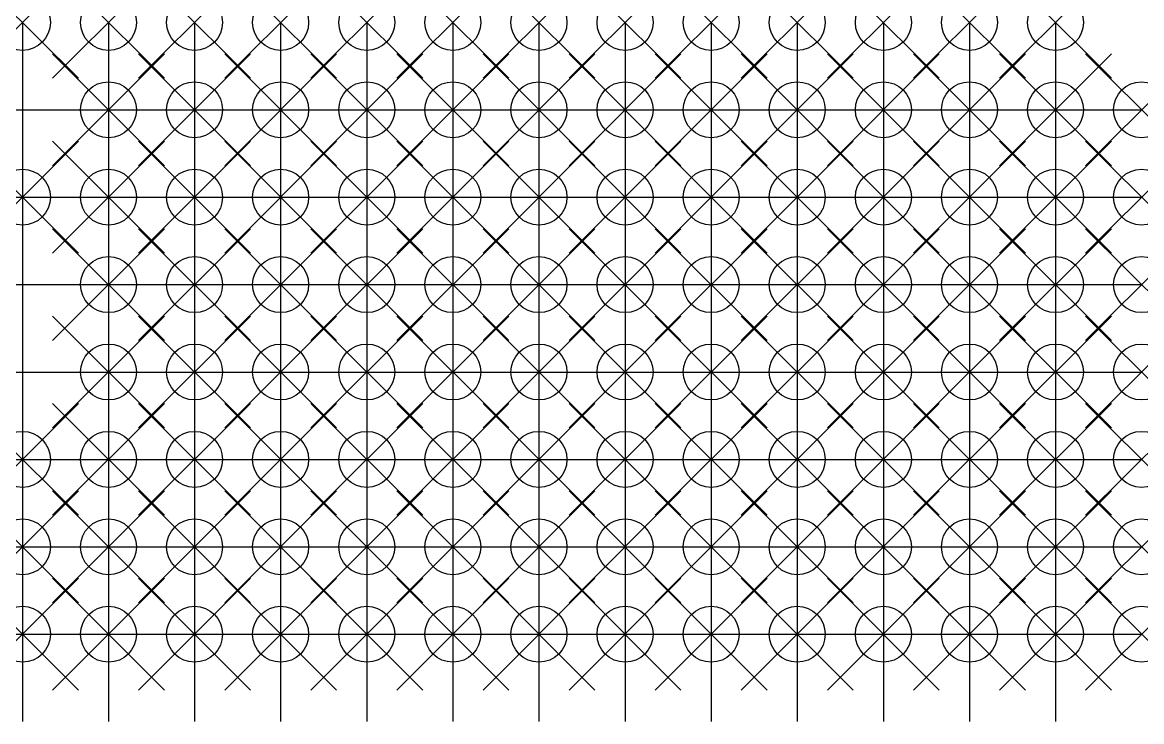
# Model space of a CAD drawing. Header units: inches. Extents: x 0 to 40, y 0 to 25.
# Drawn here: x 20 to 40, y 12.5 to 25 of the extents above; entities that cross this region are included whole.
import ezdxf

# ---------------------------------------------------------------- set-up
doc = ezdxf.new("R2010")
doc.units = ezdxf.units.IN
doc.header["$MEASUREMENT"] = 0
doc.header["$PDMODE"] = 35
for name, color, linetype in [('MF_bars', 21, 'Continuous'), ('NF_Glassload', 150, 'Continuous'), ('NF_RestraintsXYZ', 70, 'Continuous'), ('NF_Windload_09', 40, 'Continuous'), ('NF_Windload_10', 40, 'Continuous'), ('NF_Windload_11', 40, 'Continuous'), ('NF_Windload_12', 40, 'Continuous'), ('NF_Windload_13', 40, 'Continuous'), ('NF_Windload_14', 40, 'Continuous'), ('NF_Windload_15', 40, 'Continuous')]:
    doc.layers.add(name, color=color, linetype=linetype)

msp = doc.modelspace()

# ---------------------------------------------------------------- linework, layer by layer
for p, q in [((20, 25), (20, 23.438)), ((20, 25, -0.3), (20, 23.438, -0.3)), ((21.538, 25), (21.538, 23.438)), ((21.538, 25, -0.3), (21.538, 23.438, -0.3)), ((23.077, 25), (23.077, 23.438)), ((23.077, 25, -0.3), (23.077, 23.438, -0.3)), ((24.615, 25), (24.615, 23.438)), ((24.615, 25, -0.3), (24.615, 23.438, -0.3)), ((26.154, 25), (26.154, 23.438)), ((26.154, 25, -0.3), (26.154, 23.438, -0.3)), ((27.692, 25), (27.692, 23.438)), ((27.692, 25, -0.3), (27.692, 23.438, -0.3)), ((29.231, 25), (29.231, 23.438)), ((29.231, 25, -0.3), (29.231, 23.438, -0.3)), ((30.769, 25), (30.769, 23.438)), ((30.769, 25, -0.3), (30.769, 23.438, -0.3)), ((32.308, 25), (32.308, 23.438)), ((32.308, 25, -0.3), (32.308, 23.438, -0.3)), ((33.846, 25), (33.846, 23.438)), ((33.846, 25, -0.3), (33.846, 23.438, -0.3)), ((35.385, 25), (35.385, 23.438)), ((35.385, 25, -0.3), (35.385, 23.438, -0.3)), ((36.923, 25), (36.923, 23.438)), ((36.923, 25, -0.3), (36.923, 23.438, -0.3)), ((38.462, 25), (38.462, 23.438)), ((38.462, 25, -0.3), (38.462, 23.438, -0.3)), ((18.462, 23.438), (20, 23.438)), ((20, 23.438), (20, 21.875)), ((20, 23.438), (21.538, 23.438)), ((20, 23.438, -0.3), (20, 21.875, -0.3)), ((20, 23.438), (20, 23.438, -0.3)), ((21.538, 23.438), (21.538, 21.875)), ((21.538, 23.438), (23.077, 23.438)), ((21.538, 23.438, -0.3), (21.538, 21.875, -0.3)), ((21.538, 23.438), (21.538, 23.438, -0.3)), ((23.077, 23.438), (23.077, 21.875)), ((23.077, 23.438), (24.615, 23.438)), ((23.077, 23.438, -0.3), (23.077, 21.875, -0.3)), ((23.077, 23.438), (23.077, 23.438, -0.3)), ((24.615, 23.438), (24.615, 21.875)), ((24.615, 23.438), (26.154, 23.438)), ((24.615, 23.438, -0.3), (24.615, 21.875, -0.3)), ((24.615, 23.438), (24.615, 23.438, -0.3)), ((26.154, 23.438), (26.154, 21.875)), ((26.154, 23.438), (27.692, 23.438)), ((26.154, 23.438, -0.3), (26.154, 21.875, -0.3)), ((26.154, 23.438), (26.154, 23.438, -0.3)), ((27.692, 23.438), (27.692, 21.875)), ((27.692, 23.438), (29.231, 23.438)), ((27.692, 23.438, -0.3), (27.692, 21.875, -0.3)), ((27.692, 23.438), (27.692, 23.438, -0.3)), ((29.231, 23.438), (29.231, 21.875)), ((29.231, 23.438), (30.769, 23.438)), ((29.231, 23.438, -0.3), (29.231, 21.875, -0.3)), ((29.231, 23.438), (29.231, 23.438, -0.3)), ((30.769, 23.438), (30.769, 21.875)), ((30.769, 23.438), (32.308, 23.438)), ((30.769, 23.438, -0.3), (30.769, 21.875, -0.3)), ((30.769, 23.438), (30.769, 23.438, -0.3)), ((32.308, 23.438), (32.308, 21.875)), ((32.308, 23.438), (33.846, 23.438)), ((32.308, 23.438, -0.3), (32.308, 21.875, -0.3)), ((32.308, 23.438), (32.308, 23.438, -0.3)), ((33.846, 23.438), (33.846, 21.875)), ((33.846, 23.438), (35.385, 23.438)), ((33.846, 23.438, -0.3), (33.846, 21.875, -0.3)), ((33.846, 23.438), (33.846, 23.438, -0.3)), ((35.385, 23.438), (35.385, 21.875)), ((35.385, 23.438), (36.923, 23.438)), ((35.385, 23.438, -0.3), (35.385, 21.875, -0.3)), ((35.385, 23.438), (35.385, 23.438, -0.3)), ((36.923, 23.438), (36.923, 21.875)), ((36.923, 23.438), (38.462, 23.438)), ((36.923, 23.438, -0.3), (36.923, 21.875, -0.3)), ((36.923, 23.438), (36.923, 23.438, -0.3)), ((38.462, 23.438), (38.462, 21.875)), ((38.462, 23.438), (40, 23.438)), ((38.462, 23.438, -0.3), (38.462, 21.875, -0.3)), ((38.462, 23.438), (38.462, 23.438, -0.3)), ((18.462, 21.875), (20, 21.875)), ((20, 21.875), (20, 20.312)), ((20, 21.875), (21.538, 21.875)), ((20, 21.875, -0.3), (20, 20.312, -0.3)), ((20, 21.875), (20, 21.875, -0.3)), ((21.538, 21.875), (21.538, 20.312)), ((21.538, 21.875), (23.077, 21.875)), ((21.538, 21.875, -0.3), (21.538, 20.312, -0.3)), ((21.538, 21.875), (21.538, 21.875, -0.3)), ((23.077, 21.875), (23.077, 20.312)), ((23.077, 21.875), (24.615, 21.875)), ((23.077, 21.875, -0.3), (23.077, 20.312, -0.3)), ((23.077, 21.875), (23.077, 21.875, -0.3)), ((24.615, 21.875), (24.615, 20.312)), ((24.615, 21.875), (26.154, 21.875)), ((24.615, 21.875, -0.3), (24.615, 20.312, -0.3)), ((24.615, 21.875), (24.615, 21.875, -0.3)), ((26.154, 21.875), (26.154, 20.312)), ((26.154, 21.875), (27.692, 21.875)), ((26.154, 21.875, -0.3), (26.154, 20.312, -0.3)), ((26.154, 21.875), (26.154, 21.875, -0.3)), ((27.692, 21.875), (27.692, 20.312)), ((27.692, 21.875), (29.231, 21.875)), ((27.692, 21.875, -0.3), (27.692, 20.312, -0.3)), ((27.692, 21.875), (27.692, 21.875, -0.3)), ((29.231, 21.875), (29.231, 20.312)), ((29.231, 21.875), (30.769, 21.875)), ((29.231, 21.875, -0.3), (29.231, 20.312, -0.3)), ((29.231, 21.875), (29.231, 21.875, -0.3)), ((30.769, 21.875), (30.769, 20.312)), ((30.769, 21.875), (32.308, 21.875)), ((30.769, 21.875, -0.3), (30.769, 20.312, -0.3)), ((30.769, 21.875), (30.769, 21.875, -0.3)), ((32.308, 21.875), (32.308, 20.312)), ((32.308, 21.875), (33.846, 21.875)), ((32.308, 21.875, -0.3), (32.308, 20.312, -0.3)), ((32.308, 21.875), (32.308, 21.875, -0.3)), ((33.846, 21.875), (33.846, 20.312)), ((33.846, 21.875), (35.385, 21.875)), ((33.846, 21.875, -0.3), (33.846, 20.312, -0.3)), ((33.846, 21.875), (33.846, 21.875, -0.3)), ((35.385, 21.875), (35.385, 20.312)), ((35.385, 21.875), (36.923, 21.875)), ((35.385, 21.875, -0.3), (35.385, 20.312, -0.3)), ((35.385, 21.875), (35.385, 21.875, -0.3)), ((36.923, 21.875), (36.923, 20.312)), ((36.923, 21.875), (38.462, 21.875)), ((36.923, 21.875, -0.3), (36.923, 20.312, -0.3)), ((36.923, 21.875), (36.923, 21.875, -0.3)), ((38.462, 21.875), (38.462, 20.312)), ((38.462, 21.875), (40, 21.875)), ((38.462, 21.875, -0.3), (38.462, 20.312, -0.3)), ((38.462, 21.875), (38.462, 21.875, -0.3)), ((18.462, 20.312), (20, 20.312)), ((20, 20.312), (20, 20.312, -0.3)), ((20, 20.312), (20, 18.75)), ((20, 20.312), (21.538, 20.312)), ((20, 20.312, -0.3), (20, 18.75, -0.3)), ((21.538, 20.312), (21.538, 20.312, -0.3)), ((21.538, 20.312), (21.538, 18.75)), ((21.538, 20.312), (23.077, 20.312)), ((21.538, 20.312, -0.3), (21.538, 18.75, -0.3)), ((23.077, 20.312), (23.077, 20.312, -0.3)), ((23.077, 20.312), (23.077, 18.75)), ((23.077, 20.312), (24.615, 20.312)), ((23.077, 20.312, -0.3), (23.077, 18.75, -0.3)), ((24.615, 20.312), (24.615, 20.312, -0.3)), ((24.615, 20.312), (24.615, 18.75)), ((24.615, 20.312), (26.154, 20.312)), ((24.615, 20.312, -0.3), (24.615, 18.75, -0.3)), ((26.154, 20.312), (26.154, 20.312, -0.3)), ((26.154, 20.312), (26.154, 18.75)), ((26.154, 20.312), (27.692, 20.312)), ((26.154, 20.312, -0.3), (26.154, 18.75, -0.3)), ((27.692, 20.312), (27.692, 20.312, -0.3)), ((27.692, 20.312), (27.692, 18.75)), ((27.692, 20.312), (29.231, 20.312)), ((27.692, 20.312, -0.3), (27.692, 18.75, -0.3)), ((29.231, 20.312), (29.231, 20.312, -0.3)), ((29.231, 20.312), (29.231, 18.75)), ((29.231, 20.312), (30.769, 20.312)), ((29.231, 20.312, -0.3), (29.231, 18.75, -0.3)), ((30.769, 20.312), (30.769, 20.312, -0.3)), ((30.769, 20.312), (30.769, 18.75)), ((30.769, 20.312), (32.308, 20.312)), ((30.769, 20.312, -0.3), (30.769, 18.75, -0.3)), ((32.308, 20.312), (32.308, 20.312, -0.3)), ((32.308, 20.312), (32.308, 18.75)), ((32.308, 20.312), (33.846, 20.312)), ((32.308, 20.312, -0.3), (32.308, 18.75, -0.3)), ((33.846, 20.312), (33.846, 20.312, -0.3)), ((33.846, 20.312), (33.846, 18.75)), ((33.846, 20.312), (35.385, 20.312)), ((33.846, 20.312, -0.3), (33.846, 18.75, -0.3)), ((35.385, 20.312), (35.385, 20.312, -0.3)), ((35.385, 20.312), (35.385, 18.75)), ((35.385, 20.312), (36.923, 20.312)), ((35.385, 20.312, -0.3), (35.385, 18.75, -0.3)), ((36.923, 20.312), (36.923, 20.312, -0.3)), ((36.923, 20.312), (36.923, 18.75)), ((36.923, 20.312), (38.462, 20.312)), ((36.923, 20.312, -0.3), (36.923, 18.75, -0.3)), ((38.462, 20.312), (38.462, 20.312, -0.3)), ((38.462, 20.312), (38.462, 18.75)), ((38.462, 20.312), (40, 20.312)), ((38.462, 20.312, -0.3), (38.462, 18.75, -0.3)), ((18.462, 18.75), (20, 18.75)), ((20, 18.75), (20, 17.188)), ((20, 18.75), (21.538, 18.75)), ((20, 18.75, -0.3), (20, 17.188, -0.3)), ((20, 18.75), (20, 18.75, -0.3)), ((21.538, 18.75), (21.538, 17.188)), ((21.538, 18.75), (23.077, 18.75)), ((21.538, 18.75, -0.3), (21.538, 17.188, -0.3)), ((21.538, 18.75), (21.538, 18.75, -0.3)), ((23.077, 18.75), (23.077, 17.188)), ((23.077, 18.75), (24.615, 18.75)), ((23.077, 18.75, -0.3), (23.077, 17.188, -0.3)), ((23.077, 18.75), (23.077, 18.75, -0.3)), ((24.615, 18.75), (24.615, 17.188)), ((24.615, 18.75), (26.154, 18.75)), ((24.615, 18.75, -0.3), (24.615, 17.188, -0.3)), ((24.615, 18.75), (24.615, 18.75, -0.3)), ((26.154, 18.75), (26.154, 17.188)), ((26.154, 18.75), (27.692, 18.75)), ((26.154, 18.75, -0.3), (26.154, 17.188, -0.3)), ((26.154, 18.75), (26.154, 18.75, -0.3)), ((27.692, 18.75), (27.692, 17.188)), ((27.692, 18.75), (29.231, 18.75)), ((27.692, 18.75, -0.3), (27.692, 17.188, -0.3)), ((27.692, 18.75), (27.692, 18.75, -0.3)), ((29.231, 18.75), (29.231, 17.188)), ((29.231, 18.75), (30.769, 18.75)), ((29.231, 18.75, -0.3), (29.231, 17.188, -0.3)), ((29.231, 18.75), (29.231, 18.75, -0.3)), ((30.769, 18.75), (30.769, 17.188)), ((30.769, 18.75), (32.308, 18.75)), ((30.769, 18.75, -0.3), (30.769, 17.188, -0.3)), ((30.769, 18.75), (30.769, 18.75, -0.3)), ((32.308, 18.75), (32.308, 17.188)), ((32.308, 18.75), (33.846, 18.75)), ((32.308, 18.75, -0.3), (32.308, 17.188, -0.3)), ((32.308, 18.75), (32.308, 18.75, -0.3)), ((33.846, 18.75), (33.846, 17.188)), ((33.846, 18.75), (35.385, 18.75)), ((33.846, 18.75, -0.3), (33.846, 17.188, -0.3)), ((33.846, 18.75), (33.846, 18.75, -0.3)), ((35.385, 18.75), (35.385, 17.188)), ((35.385, 18.75), (36.923, 18.75)), ((35.385, 18.75, -0.3), (35.385, 17.188, -0.3)), ((35.385, 18.75), (35.385, 18.75, -0.3)), ((36.923, 18.75), (36.923, 17.188)), ((36.923, 18.75), (38.462, 18.75)), ((36.923, 18.75, -0.3), (36.923, 17.188, -0.3)), ((36.923, 18.75), (36.923, 18.75, -0.3)), ((38.462, 18.75), (38.462, 17.188)), ((38.462, 18.75), (40, 18.75)), ((38.462, 18.75, -0.3), (38.462, 17.188, -0.3)), ((38.462, 18.75), (38.462, 18.75, -0.3)), ((18.462, 17.188), (20, 17.188)), ((20, 17.188), (20, 15.625)), ((20, 17.188), (21.538, 17.188)), ((20, 17.188, -0.3), (20, 15.625, -0.3)), ((20, 17.188), (20, 17.188, -0.3)), ((21.538, 17.188), (21.538, 15.625)), ((21.538, 17.188), (23.077, 17.188)), ((21.538, 17.188, -0.3), (21.538, 15.625, -0.3)), ((21.538, 17.188), (21.538, 17.188, -0.3)), ((23.077, 17.188), (23.077, 15.625)), ((23.077, 17.188), (24.615, 17.188)), ((23.077, 17.188, -0.3), (23.077, 15.625, -0.3)), ((23.077, 17.188), (23.077, 17.188, -0.3)), ((24.615, 17.188), (24.615, 15.625)), ((24.615, 17.188), (26.154, 17.188)), ((24.615, 17.188, -0.3), (24.615, 15.625, -0.3)), ((24.615, 17.188), (24.615, 17.188, -0.3)), ((26.154, 17.188), (26.154, 15.625)), ((26.154, 17.188), (27.692, 17.188)), ((26.154, 17.188, -0.3), (26.154, 15.625, -0.3)), ((26.154, 17.188), (26.154, 17.188, -0.3)), ((27.692, 17.188), (27.692, 15.625)), ((27.692, 17.188), (29.231, 17.188)), ((27.692, 17.188, -0.3), (27.692, 15.625, -0.3)), ((27.692, 17.188), (27.692, 17.188, -0.3)), ((29.231, 17.188), (29.231, 15.625)), ((29.231, 17.188), (30.769, 17.188)), ((29.231, 17.188, -0.3), (29.231, 15.625, -0.3)), ((29.231, 17.188), (29.231, 17.188, -0.3)), ((30.769, 17.188), (30.769, 15.625)), ((30.769, 17.188), (32.308, 17.188)), ((30.769, 17.188, -0.3), (30.769, 15.625, -0.3)), ((30.769, 17.188), (30.769, 17.188, -0.3)), ((32.308, 17.188), (32.308, 15.625)), ((32.308, 17.188), (33.846, 17.188)), ((32.308, 17.188, -0.3), (32.308, 15.625, -0.3)), ((32.308, 17.188), (32.308, 17.188, -0.3)), ((33.846, 17.188), (33.846, 15.625)), ((33.846, 17.188), (35.385, 17.188)), ((33.846, 17.188, -0.3), (33.846, 15.625, -0.3)), ((33.846, 17.188), (33.846, 17.188, -0.3)), ((35.385, 17.188), (35.385, 15.625)), ((35.385, 17.188), (36.923, 17.188)), ((35.385, 17.188, -0.3), (35.385, 15.625, -0.3)), ((35.385, 17.188), (35.385, 17.188, -0.3)), ((36.923, 17.188), (36.923, 15.625)), ((36.923, 17.188), (38.462, 17.188)), ((36.923, 17.188, -0.3), (36.923, 15.625, -0.3)), ((36.923, 17.188), (36.923, 17.188, -0.3)), ((38.462, 17.188), (38.462, 15.625)), ((38.462, 17.188), (40, 17.188)), ((38.462, 17.188, -0.3), (38.462, 15.625, -0.3)), ((38.462, 17.188), (38.462, 17.188, -0.3)), ((18.462, 15.625), (20, 15.625)), ((20, 15.625), (20, 14.062)), ((20, 15.625), (21.538, 15.625)), ((20, 15.625, -0.3), (20, 14.062, -0.3)), ((20, 15.625), (20, 15.625, -0.3)), ((21.538, 15.625), (21.538, 14.062)), ((21.538, 15.625), (23.077, 15.625)), ((21.538, 15.625, -0.3), (21.538, 14.062, -0.3)), ((21.538, 15.625), (21.538, 15.625, -0.3)), ((23.077, 15.625), (23.077, 14.062)), ((23.077, 15.625), (24.615, 15.625)), ((23.077, 15.625, -0.3), (23.077, 14.062, -0.3)), ((23.077, 15.625), (23.077, 15.625, -0.3)), ((24.615, 15.625), (24.615, 14.062)), ((24.615, 15.625), (26.154, 15.625)), ((24.615, 15.625, -0.3), (24.615, 14.062, -0.3)), ((24.615, 15.625), (24.615, 15.625, -0.3)), ((26.154, 15.625), (26.154, 14.062)), ((26.154, 15.625), (27.692, 15.625)), ((26.154, 15.625, -0.3), (26.154, 14.062, -0.3)), ((26.154, 15.625), (26.154, 15.625, -0.3)), ((27.692, 15.625), (27.692, 14.062)), ((27.692, 15.625), (29.231, 15.625)), ((27.692, 15.625, -0.3), (27.692, 14.062, -0.3)), ((27.692, 15.625), (27.692, 15.625, -0.3)), ((29.231, 15.625), (29.231, 14.062)), ((29.231, 15.625), (30.769, 15.625)), ((29.231, 15.625, -0.3), (29.231, 14.062, -0.3)), ((29.231, 15.625), (29.231, 15.625, -0.3)), ((30.769, 15.625), (30.769, 14.062)), ((30.769, 15.625), (32.308, 15.625)), ((30.769, 15.625, -0.3), (30.769, 14.062, -0.3)), ((30.769, 15.625), (30.769, 15.625, -0.3)), ((32.308, 15.625), (32.308, 14.062)), ((32.308, 15.625), (33.846, 15.625)), ((32.308, 15.625, -0.3), (32.308, 14.062, -0.3)), ((32.308, 15.625), (32.308, 15.625, -0.3)), ((33.846, 15.625), (33.846, 14.062)), ((33.846, 15.625), (35.385, 15.625)), ((33.846, 15.625, -0.3), (33.846, 14.062, -0.3)), ((33.846, 15.625), (33.846, 15.625, -0.3)), ((35.385, 15.625), (35.385, 14.062)), ((35.385, 15.625), (36.923, 15.625)), ((35.385, 15.625, -0.3), (35.385, 14.062, -0.3)), ((35.385, 15.625), (35.385, 15.625, -0.3)), ((36.923, 15.625), (36.923, 14.062)), ((36.923, 15.625), (38.462, 15.625)), ((36.923, 15.625, -0.3), (36.923, 14.062, -0.3)), ((36.923, 15.625), (36.923, 15.625, -0.3)), ((38.462, 15.625), (38.462, 14.062)), ((38.462, 15.625), (40, 15.625)), ((38.462, 15.625, -0.3), (38.462, 14.062, -0.3)), ((38.462, 15.625), (38.462, 15.625, -0.3)), ((18.462, 14.062), (20, 14.062)), ((20, 14.062), (20, 14.062, -0.3)), ((20, 14.062), (20, 12.5)), ((20, 14.062), (21.538, 14.062)), ((20, 14.062, -0.3), (20, 12.5, -0.3)), ((21.538, 14.062), (21.538, 14.062, -0.3)), ((21.538, 14.062), (21.538, 12.5)), ((21.538, 14.062), (23.077, 14.062)), ((21.538, 14.062, -0.3), (21.538, 12.5, -0.3)), ((23.077, 14.062), (23.077, 14.062, -0.3)), ((23.077, 14.062), (23.077, 12.5)), ((23.077, 14.062), (24.615, 14.062)), ((23.077, 14.062, -0.3), (23.077, 12.5, -0.3)), ((24.615, 14.062), (24.615, 14.062, -0.3)), ((24.615, 14.062), (24.615, 12.5)), ((24.615, 14.062), (26.154, 14.062)), ((24.615, 14.062, -0.3), (24.615, 12.5, -0.3)), ((26.154, 14.062), (26.154, 14.062, -0.3)), ((26.154, 14.062), (26.154, 12.5)), ((26.154, 14.062), (27.692, 14.062)), ((26.154, 14.062, -0.3), (26.154, 12.5, -0.3)), ((27.692, 14.062), (27.692, 14.062, -0.3)), ((27.692, 14.062), (27.692, 12.5)), ((27.692, 14.062), (29.231, 14.062)), ((27.692, 14.062, -0.3), (27.692, 12.5, -0.3)), ((29.231, 14.062), (29.231, 14.062, -0.3)), ((29.231, 14.062), (29.231, 12.5)), ((29.231, 14.062), (30.769, 14.062)), ((29.231, 14.062, -0.3), (29.231, 12.5, -0.3)), ((30.769, 14.062), (30.769, 14.062, -0.3)), ((30.769, 14.062), (30.769, 12.5)), ((30.769, 14.062), (32.308, 14.062)), ((30.769, 14.062, -0.3), (30.769, 12.5, -0.3)), ((32.308, 14.062), (32.308, 14.062, -0.3)), ((32.308, 14.062), (32.308, 12.5)), ((32.308, 14.062), (33.846, 14.062)), ((32.308, 14.062, -0.3), (32.308, 12.5, -0.3)), ((33.846, 14.062), (33.846, 14.062, -0.3)), ((33.846, 14.062), (33.846, 12.5)), ((33.846, 14.062), (35.385, 14.062)), ((33.846, 14.062, -0.3), (33.846, 12.5, -0.3)), ((35.385, 14.062), (35.385, 14.062, -0.3)), ((35.385, 14.062), (35.385, 12.5)), ((35.385, 14.062), (36.923, 14.062)), ((35.385, 14.062, -0.3), (35.385, 12.5, -0.3)), ((36.923, 14.062), (36.923, 14.062, -0.3)), ((36.923, 14.062), (36.923, 12.5)), ((36.923, 14.062), (38.462, 14.062)), ((36.923, 14.062, -0.3), (36.923, 12.5, -0.3)), ((38.462, 14.062), (38.462, 14.062, -0.3)), ((38.462, 14.062), (38.462, 12.5)), ((38.462, 14.062), (40, 14.062)), ((38.462, 14.062, -0.3), (38.462, 12.5, -0.3)), ((20, 12.5), (20, 12.5, -0.3)), ((21.538, 12.5), (21.538, 12.5, -0.3)), ((23.077, 12.5), (23.077, 12.5, -0.3)), ((24.615, 12.5), (24.615, 12.5, -0.3)), ((26.154, 12.5), (26.154, 12.5, -0.3)), ((27.692, 12.5), (27.692, 12.5, -0.3)), ((29.231, 12.5), (29.231, 12.5, -0.3)), ((30.769, 12.5), (30.769, 12.5, -0.3)), ((32.308, 12.5), (32.308, 12.5, -0.3)), ((33.846, 12.5), (33.846, 12.5, -0.3)), ((35.385, 12.5), (35.385, 12.5, -0.3)), ((36.923, 12.5), (36.923, 12.5, -0.3)), ((38.462, 12.5), (38.462, 12.5, -0.3))]:
    msp.add_line(p, q)
at = {"layer": 'MF_bars'}
for p, q in [((20, 23.438), (20, 23.438, -0.3)), ((21.538, 23.438), (21.538, 23.438, -0.3)), ((23.077, 23.438), (23.077, 23.438, -0.3)), ((24.615, 23.438), (24.615, 23.438, -0.3)), ((26.154, 23.438), (26.154, 23.438, -0.3)), ((27.692, 23.438), (27.692, 23.438, -0.3)), ((29.231, 23.438), (29.231, 23.438, -0.3)), ((30.769, 23.438), (30.769, 23.438, -0.3)), ((32.308, 23.438), (32.308, 23.438, -0.3)), ((33.846, 23.438), (33.846, 23.438, -0.3)), ((35.385, 23.438), (35.385, 23.438, -0.3)), ((36.923, 23.438), (36.923, 23.438, -0.3)), ((38.462, 23.438), (38.462, 23.438, -0.3)), ((20, 21.875), (20, 21.875, -0.3)), ((21.538, 21.875), (21.538, 21.875, -0.3)), ((23.077, 21.875), (23.077, 21.875, -0.3)), ((24.615, 21.875), (24.615, 21.875, -0.3)), ((26.154, 21.875), (26.154, 21.875, -0.3)), ((27.692, 21.875), (27.692, 21.875, -0.3)), ((29.231, 21.875), (29.231, 21.875, -0.3)), ((30.769, 21.875), (30.769, 21.875, -0.3)), ((32.308, 21.875), (32.308, 21.875, -0.3)), ((33.846, 21.875), (33.846, 21.875, -0.3)), ((35.385, 21.875), (35.385, 21.875, -0.3)), ((36.923, 21.875), (36.923, 21.875, -0.3)), ((38.462, 21.875), (38.462, 21.875, -0.3)), ((20, 20.312), (20, 20.312, -0.3)), ((21.538, 20.312), (21.538, 20.312, -0.3)), ((23.077, 20.312), (23.077, 20.312, -0.3)), ((24.615, 20.312), (24.615, 20.312, -0.3)), ((26.154, 20.312), (26.154, 20.312, -0.3)), ((27.692, 20.312), (27.692, 20.312, -0.3)), ((29.231, 20.312), (29.231, 20.312, -0.3)), ((30.769, 20.312), (30.769, 20.312, -0.3)), ((32.308, 20.312), (32.308, 20.312, -0.3)), ((33.846, 20.312), (33.846, 20.312, -0.3)), ((35.385, 20.312), (35.385, 20.312, -0.3)), ((36.923, 20.312), (36.923, 20.312, -0.3)), ((38.462, 20.312), (38.462, 20.312, -0.3)), ((20, 18.75), (20, 18.75, -0.3)), ((21.538, 18.75), (21.538, 18.75, -0.3)), ((23.077, 18.75), (23.077, 18.75, -0.3)), ((24.615, 18.75), (24.615, 18.75, -0.3)), ((26.154, 18.75), (26.154, 18.75, -0.3)), ((27.692, 18.75), (27.692, 18.75, -0.3)), ((29.231, 18.75), (29.231, 18.75, -0.3)), ((30.769, 18.75), (30.769, 18.75, -0.3)), ((32.308, 18.75), (32.308, 18.75, -0.3)), ((33.846, 18.75), (33.846, 18.75, -0.3)), ((35.385, 18.75), (35.385, 18.75, -0.3)), ((36.923, 18.75), (36.923, 18.75, -0.3)), ((38.462, 18.75), (38.462, 18.75, -0.3)), ((20, 17.188), (20, 17.188, -0.3)), ((21.538, 17.188), (21.538, 17.188, -0.3)), ((23.077, 17.188), (23.077, 17.188, -0.3)), ((24.615, 17.188), (24.615, 17.188, -0.3)), ((26.154, 17.188), (26.154, 17.188, -0.3)), ((27.692, 17.188), (27.692, 17.188, -0.3)), ((29.231, 17.188), (29.231, 17.188, -0.3)), ((30.769, 17.188), (30.769, 17.188, -0.3)), ((32.308, 17.188), (32.308, 17.188, -0.3)), ((33.846, 17.188), (33.846, 17.188, -0.3)), ((35.385, 17.188), (35.385, 17.188, -0.3)), ((36.923, 17.188), (36.923, 17.188, -0.3)), ((38.462, 17.188), (38.462, 17.188, -0.3)), ((20, 15.625), (20, 15.625, -0.3)), ((21.538, 15.625), (21.538, 15.625, -0.3)), ((23.077, 15.625), (23.077, 15.625, -0.3)), ((24.615, 15.625), (24.615, 15.625, -0.3)), ((26.154, 15.625), (26.154, 15.625, -0.3)), ((27.692, 15.625), (27.692, 15.625, -0.3)), ((29.231, 15.625), (29.231, 15.625, -0.3)), ((30.769, 15.625), (30.769, 15.625, -0.3)), ((32.308, 15.625), (32.308, 15.625, -0.3)), ((33.846, 15.625), (33.846, 15.625, -0.3)), ((35.385, 15.625), (35.385, 15.625, -0.3)), ((36.923, 15.625), (36.923, 15.625, -0.3)), ((38.462, 15.625), (38.462, 15.625, -0.3)), ((20, 14.062), (20, 14.062, -0.3)), ((21.538, 14.062), (21.538, 14.062, -0.3)), ((23.077, 14.062), (23.077, 14.062, -0.3)), ((24.615, 14.062), (24.615, 14.062, -0.3)), ((26.154, 14.062), (26.154, 14.062, -0.3)), ((27.692, 14.062), (27.692, 14.062, -0.3)), ((29.231, 14.062), (29.231, 14.062, -0.3)), ((30.769, 14.062), (30.769, 14.062, -0.3)), ((32.308, 14.062), (32.308, 14.062, -0.3)), ((33.846, 14.062), (33.846, 14.062, -0.3)), ((35.385, 14.062), (35.385, 14.062, -0.3)), ((36.923, 14.062), (36.923, 14.062, -0.3)), ((38.462, 14.062), (38.462, 14.062, -0.3))]:
    msp.add_line(p, q, dxfattribs=at)
at = {"layer": 'NF_Glassload'}
for p in [(21.538, 23.438), (23.077, 23.438), (24.615, 23.438), (26.154, 23.438), (27.692, 23.438), (29.231, 23.438), (30.769, 23.438), (32.308, 23.438), (33.846, 23.438), (35.385, 23.438), (36.923, 23.438), (38.462, 23.438), (20, 21.875), (21.538, 21.875), (23.077, 21.875), (24.615, 21.875), (26.154, 21.875), (27.692, 21.875), (29.231, 21.875), (30.769, 21.875), (32.308, 21.875), (33.846, 21.875), (35.385, 21.875), (36.923, 21.875), (38.462, 21.875), (21.538, 20.312), (23.077, 20.312), (24.615, 20.312), (26.154, 20.312), (27.692, 20.312), (29.231, 20.312), (30.769, 20.312), (32.308, 20.312), (33.846, 20.312), (35.385, 20.312), (36.923, 20.312), (38.462, 20.312), (21.538, 18.75), (23.077, 18.75), (24.615, 18.75), (26.154, 18.75), (27.692, 18.75), (29.231, 18.75), (30.769, 18.75), (32.308, 18.75), (33.846, 18.75), (35.385, 18.75), (36.923, 18.75), (38.462, 18.75), (20, 17.188), (21.538, 17.188), (23.077, 17.188), (24.615, 17.188), (26.154, 17.188), (27.692, 17.188), (29.231, 17.188), (30.769, 17.188), (32.308, 17.188), (33.846, 17.188), (35.385, 17.188), (36.923, 17.188), (38.462, 17.188), (20, 15.625), (21.538, 15.625), (23.077, 15.625), (24.615, 15.625), (26.154, 15.625), (27.692, 15.625), (29.231, 15.625), (30.769, 15.625), (32.308, 15.625), (33.846, 15.625), (35.385, 15.625), (36.923, 15.625), (38.462, 15.625), (20, 14.062), (21.538, 14.062), (23.077, 14.062), (24.615, 14.062), (26.154, 14.062), (27.692, 14.062), (29.231, 14.062), (30.769, 14.062), (32.308, 14.062), (33.846, 14.062), (35.385, 14.062), (36.923, 14.062), (38.462, 14.062)]:
    msp.add_point(p, dxfattribs=at)
at = {"layer": 'NF_RestraintsXYZ'}
for p in [(20, 25), (20, 25, -0.3), (21.538, 25), (21.538, 25, -0.3), (23.077, 25), (23.077, 25, -0.3), (24.615, 25), (24.615, 25, -0.3), (26.154, 25), (26.154, 25, -0.3), (27.692, 25), (27.692, 25, -0.3), (29.231, 25), (29.231, 25, -0.3), (30.769, 25), (30.769, 25, -0.3), (32.308, 25), (32.308, 25, -0.3), (33.846, 25), (33.846, 25, -0.3), (35.385, 25), (35.385, 25, -0.3), (36.923, 25), (36.923, 25, -0.3), (38.462, 25), (38.462, 25, -0.3), (40, 23.438), (40, 21.875), (40, 20.312), (40, 18.75), (40, 17.188), (40, 15.625), (40, 14.062)]:
    msp.add_point(p, dxfattribs=at)
at = {"layer": 'NF_Windload_09'}
for p in [(20, 14.062), (21.538, 14.062), (23.077, 14.062), (24.615, 14.062), (26.154, 14.062), (27.692, 14.062), (29.231, 14.062), (30.769, 14.062), (32.308, 14.062), (33.846, 14.062), (35.385, 14.062), (36.923, 14.062), (38.462, 14.062)]:
    msp.add_point(p, dxfattribs=at)
at = {"layer": 'NF_Windload_10'}
for p in [(20, 15.625), (21.538, 15.625), (23.077, 15.625), (24.615, 15.625), (26.154, 15.625), (27.692, 15.625), (29.231, 15.625), (30.769, 15.625), (32.308, 15.625), (33.846, 15.625), (35.385, 15.625), (36.923, 15.625), (38.462, 15.625)]:
    msp.add_point(p, dxfattribs=at)
at = {"layer": 'NF_Windload_11'}
for p in [(20, 17.188), (21.538, 17.188), (23.077, 17.188), (24.615, 17.188), (26.154, 17.188), (27.692, 17.188), (29.231, 17.188), (30.769, 17.188), (32.308, 17.188), (33.846, 17.188), (35.385, 17.188), (36.923, 17.188), (38.462, 17.188)]:
    msp.add_point(p, dxfattribs=at)
at = {"layer": 'NF_Windload_12'}
for p in [(21.538, 18.75), (23.077, 18.75), (24.615, 18.75), (26.154, 18.75), (27.692, 18.75), (29.231, 18.75), (30.769, 18.75), (32.308, 18.75), (33.846, 18.75), (35.385, 18.75), (36.923, 18.75), (38.462, 18.75)]:
    msp.add_point(p, dxfattribs=at)
at = {"layer": 'NF_Windload_13'}
for p in [(21.538, 20.312), (23.077, 20.312), (24.615, 20.312), (26.154, 20.312), (27.692, 20.312), (29.231, 20.312), (30.769, 20.312), (32.308, 20.312), (33.846, 20.312), (35.385, 20.312), (36.923, 20.312), (38.462, 20.312)]:
    msp.add_point(p, dxfattribs=at)
at = {"layer": 'NF_Windload_14'}
for p in [(20, 21.875), (21.538, 21.875), (23.077, 21.875), (24.615, 21.875), (26.154, 21.875), (27.692, 21.875), (29.231, 21.875), (30.769, 21.875), (32.308, 21.875), (33.846, 21.875), (35.385, 21.875), (36.923, 21.875), (38.462, 21.875)]:
    msp.add_point(p, dxfattribs=at)
at = {"layer": 'NF_Windload_15'}
for p in [(21.538, 23.438), (23.077, 23.438), (24.615, 23.438), (26.154, 23.438), (27.692, 23.438), (29.231, 23.438), (30.769, 23.438), (32.308, 23.438), (33.846, 23.438), (35.385, 23.438), (36.923, 23.438), (38.462, 23.438)]:
    msp.add_point(p, dxfattribs=at)

doc.saveas('drawing.dxf')
